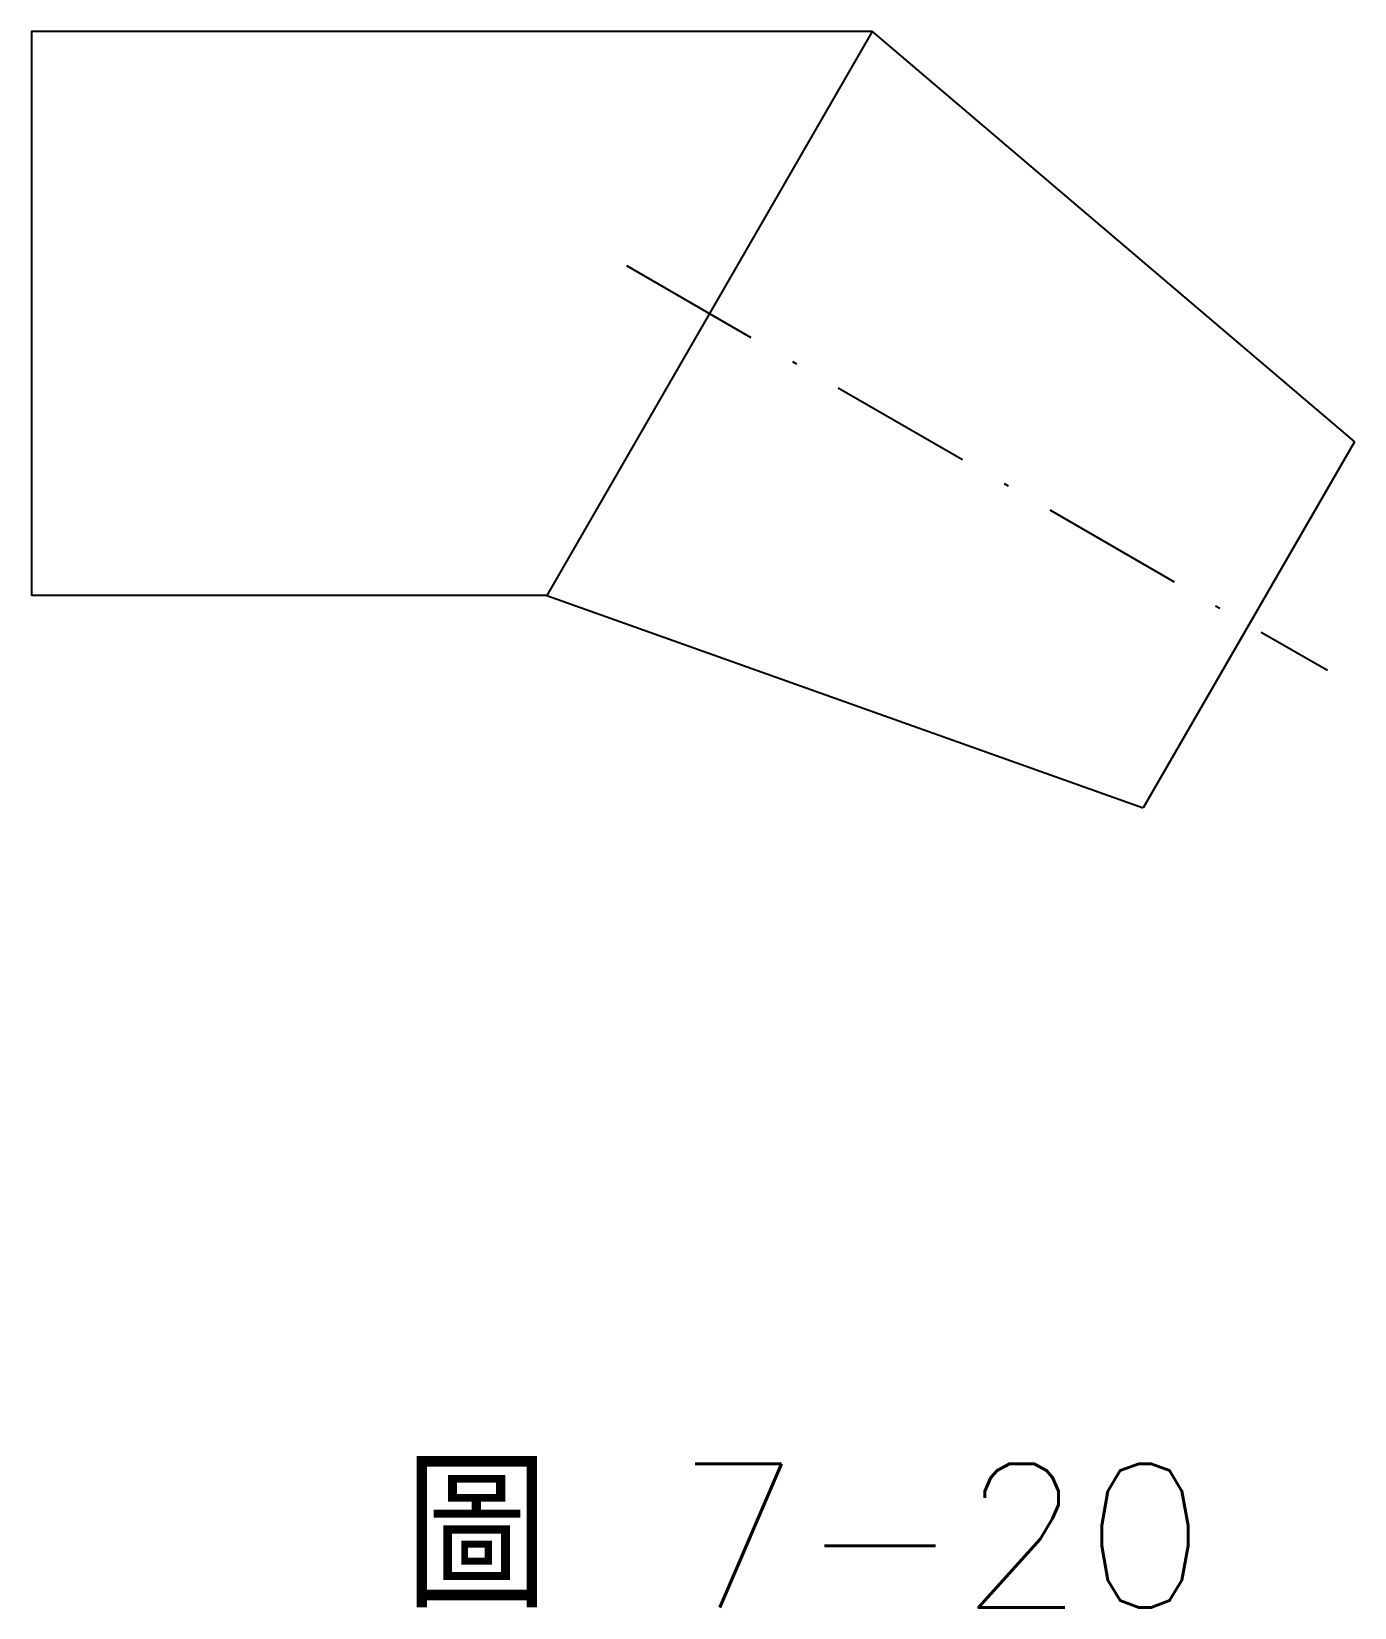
# Model space of a CAD drawing. Extents: x 246.8 to 274.4, y 135.5 to 168.4.
import ezdxf

# ---------------------------------------------------------------- set-up
doc = ezdxf.new("R2010")
doc.units = 0
doc.linetypes.add('CEN3', pattern=[5, 3, -1, 0, -1])
doc.layers.add('CENT3', color=1, linetype='CEN3')
doc.layers.add('輪廓線', color=7, linetype='CONTINUOUS')
doc.styles.add('CNS1', font='txt.shx', dxfattribs={"height": 3, "bigfont": 'chineset.shx'})

msp = doc.modelspace()

# ---------------------------------------------------------------- linework, layer by layer
at = {"layer": 'CENT3'}
msp.add_line((259.222, 163.47), (273.853, 155.023), dxfattribs=at)
at = {"layer": '輪廓線'}
for p, q in [((264.353, 168.355), (257.556, 156.584)), ((264.353, 168.355), (274.417, 159.788)), ((274.417, 159.788), (270.008, 152.151)), ((257.556, 156.584), (246.803, 156.584)), ((257.556, 156.584), (270.008, 152.151))]:
    msp.add_line(p, q, dxfattribs=at)
msp.add_lwpolyline([(264.353, 168.355), (264.353, 168.355), (246.803, 168.355), (246.803, 156.584)], dxfattribs=at)

# ---------------------------------------------------------------- texts
at = {"layer": '輪廓線', "style": 'CNS1'}
msp.add_text('圖 7-20', height=3, dxfattribs=at).set_placement((254.597, 135.459))

doc.saveas('drawing.dxf')
